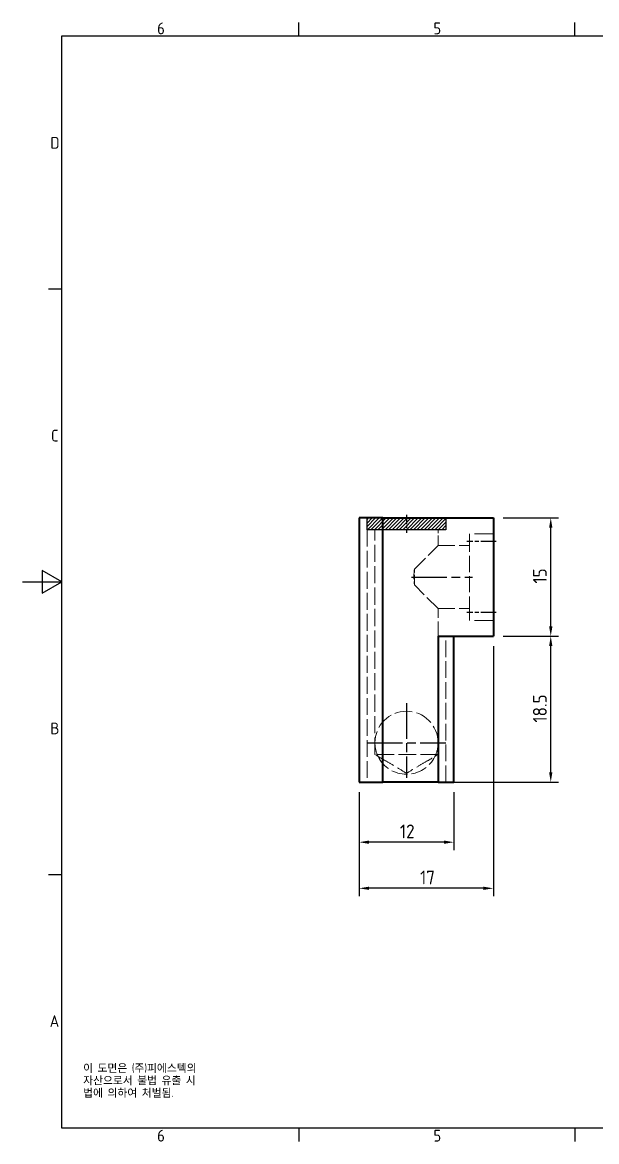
# Model space of a CAD drawing. Header units: millimetres. Extents: x 0 to 2375, y 0 to 3360.
# Drawn here: x 25 to 97.7, y 2272.6 to 2414.5 of the extents above; entities that cross this region are included whole.
import ezdxf

# ---------------------------------------------------------------- set-up
doc = ezdxf.new("R2010")
doc.units = ezdxf.units.MM
doc.linetypes.add('DPJC2254$0$CHAIN', pattern=[0.3543, 0.2362, -0.0295, 0.0591, -0.0295])
doc.linetypes.add('DPJC2254$0$DASHED', pattern=[0.2067, 0.1654, -0.0413])
for name, color, linetype, lineweight in [('DPJC2254$0$가려진 것(ISO)', 2, 'DPJC2254$0$DASHED', 18), ('DPJC2254$0$가시적인 것(ISO)', 3, 'Continuous', 40), ('DPJC2254$0$경계(ISO)', 7, 'Continuous', 25), ('DPJC2254$0$기호(ISO)', 5, 'Continuous', 25), ('DPJC2254$0$스케치 형상(ISO)', 3, 'Continuous', 25), ('DPJC2254$0$중심 표식(ISO)', 1, 'Continuous', 25), ('DPJC2254$0$중심선(ISO)', 1, 'Continuous', 25), ('DPJC2254$0$치수(ISO)', 2, 'Continuous', 25), ('DPJC2254$0$해치(ISO)', 7, 'Continuous', 18)]:
    doc.layers.add(name, color=color, linetype=linetype, lineweight=lineweight)
doc.styles.add('DPJC2254$0$문자 텍스트_PSTEK_POSCO', font='isocp.shx')
doc.styles.add('DPJC2254$0$치수 텍스트_PSTEK_POSCO', font='isocp.shx')
doc.dimstyles.new('DPJC2254$0$치수_PSTEK_POSCO', dxfattribs={"dimscale": 0.5, "dimtxt": 3.5, "dimasz": 2.5, "dimexe": 2, "dimexo": 2.5, "dimgap": 1, "dimtad": 1, "dimrnd": 1e-08, "dimdsep": 46, "dimtxsty": 'DPJC2254$0$치수 텍스트_PSTEK_POSCO', "dimcen": 0.09, "dimdle": 10, "dimclrd": 7, "dimclre": 7, "dimclrt": 2, "dimadec": 1, "dimazin": 2, "dimtfac": 1, "dimtmove": 0, "dimatfit": 3, "dimfxl": 0, "dimtolj": 1, "dimlwd": -1, "dimlwe": -1, "dimarcsym": 0})

# ---------------------------------------------------------------- blocks, each defined once
blk = doc.blocks.new('DPJC2254$0$경계 Default Border')
at = {"layer": 'DPJC2254$0$경계(ISO)'}
for p, q in [((70, 287), (70, 290.4)), ((140, 287), (140, 290.4)), ((10, 222.75), (6.6, 222.75)), ((10, 74.25), (6.6, 74.25)), ((70, 10), (70, 6.6)), ((140, 10), (140, 6.6))]:
    blk.add_line(p, q, dxfattribs=at)
at = {"layer": 'DPJC2254$0$경계(ISO)', "flags": 128}
for points in [[(10, 10), (10, 287), (410, 287), (410, 10), (10, 10)], [(0, 148.5), (10, 148.5), (5, 151.39), (5, 145.61), (10, 148.5)]]:
    blk.add_lwpolyline(points, dxfattribs=at)
at = {"layer": 'DPJC2254$0$경계(ISO)', "color": 2, "char_height": 3, "attachment_point": 7, "style": 'DPJC2254$0$문자 텍스트_PSTEK_POSCO'}
for s, insert in [('6', (34.14, 287.37)), ('5', (104.14, 287.37)), ('D', (7.08, 258.35)), ('C', (7.24, 184.1)), ('B', (7.08, 109.85)), ('A', (6.91, 35.62)), ('6', (34.14, 6.57)), ('5', (104.14, 6.57))]:
    blk.add_mtext(s, dxfattribs=dict(at, insert=insert))
blk = doc.blocks.new('*D68')
at = {"layer": 'Defpoints', "color": 0}
for p in [(59.66, 67.36), (42.66, 48.86), (42.66, 35.4)]:
    blk.add_point(p, dxfattribs=at)
at = {"layer": 'DPJC2254$0$치수(ISO)', "color": 7}
for p, q in [((59.66, 66.11), (59.66, 34.4)), ((42.66, 47.61), (42.66, 34.4)), ((58.41, 35.4), (43.91, 35.4))]:
    blk.add_line(p, q, dxfattribs=at)
for points in [[(43.91, 35.61), (43.91, 35.2), (42.66, 35.4)], [(58.41, 35.61), (58.41, 35.2), (59.66, 35.4)]]:
    blk.add_solid(points, dxfattribs=at)
at = {"layer": 'DPJC2254$0$치수(ISO)', "color": 2, "insert": (50.37, 36.78), "char_height": 1.75, "attachment_point": 4, "style": 'DPJC2254$0$치수 텍스트_PSTEK_POSCO'}
blk.add_mtext('\\A1;17', dxfattribs=at)
blk = doc.blocks.new('*D69')
at = {"layer": 'Defpoints', "color": 0}
for p in [(59.66, 67.36), (66.93, 67.36), (52.66, 48.86)]:
    blk.add_point(p, dxfattribs=at)
at = {"layer": 'DPJC2254$0$치수(ISO)', "color": 7}
for p, q in [((60.91, 67.36), (67.93, 67.36)), ((66.93, 50.11), (66.93, 66.11)), ((53.91, 48.86), (67.93, 48.86))]:
    blk.add_line(p, q, dxfattribs=at)
for points in [[(66.72, 66.11), (67.14, 66.11), (66.93, 67.36)], [(66.72, 50.11), (67.14, 50.11), (66.93, 48.86)]]:
    blk.add_solid(points, dxfattribs=at)
at = {"layer": 'DPJC2254$0$치수(ISO)', "color": 2, "insert": (65.55, 56.41), "char_height": 1.75, "attachment_point": 4, "rotation": 90, "style": 'DPJC2254$0$치수 텍스트_PSTEK_POSCO'}
blk.add_mtext('\\A1;18.5', dxfattribs=at)
blk = doc.blocks.new('*D70')
at = {"layer": 'Defpoints', "color": 0}
for p in [(59.66, 82.36), (66.93, 82.36), (59.66, 67.36)]:
    blk.add_point(p, dxfattribs=at)
at = {"layer": 'DPJC2254$0$치수(ISO)', "color": 7}
for p, q in [((60.91, 82.36), (67.93, 82.36)), ((66.93, 68.61), (66.93, 81.11)), ((60.91, 67.36), (67.93, 67.36))]:
    blk.add_line(p, q, dxfattribs=at)
for points in [[(66.72, 81.11), (67.14, 81.11), (66.93, 82.36)], [(66.72, 68.61), (67.14, 68.61), (66.93, 67.36)]]:
    blk.add_solid(points, dxfattribs=at)
at = {"layer": 'DPJC2254$0$치수(ISO)', "color": 2, "insert": (65.55, 74.04), "char_height": 1.75, "attachment_point": 4, "rotation": 90, "style": 'DPJC2254$0$치수 텍스트_PSTEK_POSCO'}
blk.add_mtext('\\A1;15', dxfattribs=at)
blk = doc.blocks.new('*D76')
at = {"layer": 'Defpoints', "color": 0}
for p in [(42.66, 48.86), (54.66, 48.86), (42.66, 41.25)]:
    blk.add_point(p, dxfattribs=at)
at = {"layer": 'DPJC2254$0$치수(ISO)', "color": 7}
for p, q in [((42.66, 47.61), (42.66, 40.25)), ((54.66, 47.61), (54.66, 40.25)), ((53.41, 41.25), (43.91, 41.25))]:
    blk.add_line(p, q, dxfattribs=at)
for points in [[(43.91, 41.46), (43.91, 41.04), (42.66, 41.25)], [(53.41, 41.46), (53.41, 41.04), (54.66, 41.25)]]:
    blk.add_solid(points, dxfattribs=at)
at = {"layer": 'DPJC2254$0$치수(ISO)', "color": 2, "insert": (47.82, 42.62), "char_height": 1.75, "attachment_point": 4, "style": 'DPJC2254$0$치수 텍스트_PSTEK_POSCO'}
blk.add_mtext('\\A1;12', dxfattribs=at)
blk = doc.blocks.new('DPJC2254')
at = {"layer": 'DPJC2254$0$해치(ISO)'}
h = blk.add_hatch(dxfattribs=at)
h.set_pattern_fill('ANSI31', color=51, scale=2.54, style=0)
h.set_pattern_definition([(45, (0, 0), (-0.2245064, 0.2245064), [])])
h.paths.add_polyline_path([(53.658, 80.862), (53.658, 82.362), (43.658, 82.362), (43.658, 80.862)])
at = {"layer": 'DPJC2254$0$가려진 것(ISO)', "ltscale": 5.71399}
for p, q in [((43.658, 82.362), (43.658, 80.862)), ((43.658, 80.862), (43.658, 82.362)), ((53.658, 82.362), (53.658, 80.862)), ((53.658, 80.862), (53.658, 82.362))]:
    blk.add_line(p, q, dxfattribs=at)
at = {"layer": 'DPJC2254$0$가려진 것(ISO)', "ltscale": 12.901145}
for p, q in [((43.658, 80.862), (43.658, 48.862)), ((52.658, 78.862), (56.658, 78.862)), ((52.658, 70.862), (56.658, 70.862))]:
    blk.add_line(p, q, dxfattribs=at)
at = {"layer": 'DPJC2254$0$가려진 것(ISO)', "ltscale": 12.665669}
blk.add_line((43.658, 80.862), (53.658, 80.862), dxfattribs=at)
blk.add_line((43.658, 80.862), (53.658, 80.862), dxfattribs=at)
at = {"layer": 'DPJC2254$0$가려진 것(ISO)', "ltscale": 13.131522}
blk.add_line((44.658, 52.362), (44.658, 80.862), dxfattribs=at)
at = {"layer": 'DPJC2254$0$가려진 것(ISO)', "ltscale": 7.618686}
blk.add_line((52.658, 78.862), (52.658, 80.862), dxfattribs=at)
at = {"layer": 'DPJC2254$0$가려진 것(ISO)', "ltscale": 5.983681}
for p, q in [((56.658, 80.362), (56.658, 79.362)), ((56.658, 70.362), (56.658, 69.362))]:
    blk.add_line(p, q, dxfattribs=at)
at = {"layer": 'DPJC2254$0$가려진 것(ISO)', "ltscale": 14.513788}
for p, q in [((59.658, 80.362), (56.658, 80.362)), ((59.658, 69.362), (56.658, 69.362))]:
    blk.add_line(p, q, dxfattribs=at)
at = {"layer": 'DPJC2254$0$가려진 것(ISO)', "ltscale": 12.033991}
for p, q in [((49.658, 75.862), (52.658, 78.862)), ((52.658, 70.862), (49.658, 73.862))]:
    blk.add_line(p, q, dxfattribs=at)
at = {"layer": 'DPJC2254$0$가려진 것(ISO)', "ltscale": 12.44039}
blk.add_line((56.658, 70.362), (56.658, 79.362), dxfattribs=at)
at = {"layer": 'DPJC2254$0$가려진 것(ISO)', "ltscale": 7.700367}
blk.add_line((49.658, 73.862), (49.658, 75.862), dxfattribs=at)
at = {"layer": 'DPJC2254$0$가려진 것(ISO)', "ltscale": 11.288502}
blk.add_line((52.658, 67.362), (52.658, 70.862), dxfattribs=at)
at = {"layer": 'DPJC2254$0$가려진 것(ISO)', "ltscale": 12.785956}
blk.add_line((53.658, 48.862), (53.658, 67.362), dxfattribs=at)
at = {"layer": 'DPJC2254$0$가려진 것(ISO)', "ltscale": 13.510047}
blk.add_line((52.658, 52.362), (44.658, 52.362), dxfattribs=at)
at = {"layer": 'DPJC2254$0$가려진 것(ISO)', "ltscale": 1.767827}
for p, q in [((45.056, 52.123), (44.658, 52.362)), ((52.26, 52.123), (52.658, 52.362))]:
    blk.add_line(p, q, dxfattribs=at)
at = {"layer": 'DPJC2254$0$가려진 것(ISO)', "ltscale": 13.441343}
blk.add_arc((48.658, 53.862), 4, 0, 180, dxfattribs=at)
at = {"layer": 'DPJC2254$0$가려진 것(ISO)', "ltscale": 10.392829}
for start, end in [(180, 202.02431), (337.97569, 0)]:
    blk.add_arc((48.658, 53.862), 4, start, end, dxfattribs=at)
at = {"layer": 'DPJC2254$0$가려진 것(ISO)', "ltscale": 12.396467}
blk.add_arc((48.658, 53.862), 4, 205.76982, 334.23018, dxfattribs=at)
at = {"layer": 'DPJC2254$0$가려진 것(ISO)', "ltscale": 7.642191}
blk.add_open_spline([(49.658, 75.862), (49.613, 75.522), (49.591, 75.187), (49.591, 74.862), (49.591, 74.537), (49.613, 74.201), (49.658, 73.862)], degree=3, knots=[-0.09753832, -0.09753832, -0.09753832, -0.09753832, 0, 0, 0, 0.09753833, 0.09753833, 0.09753833, 0.09753833], dxfattribs=at)
at = {"layer": 'DPJC2254$0$가려진 것(ISO)', "ltscale": 5.822879}
for points in [[(44.95, 52.362), (45.008, 52.217), (45.037, 52.161), (45.056, 52.123)], [(52.26, 52.123), (52.279, 52.161), (52.307, 52.217), (52.366, 52.362)]]:
    blk.add_open_spline(points, degree=3, dxfattribs=at)
at = {"layer": 'DPJC2254$0$가려진 것(ISO)', "ltscale": 13.730985}
blk.add_open_spline([(45.056, 52.123), (45.349, 51.946), (45.647, 51.771), (46.33, 51.373), (46.721, 51.148), (47.527, 50.675), (47.941, 50.424), (48.418, 50.131), (48.466, 50.101), (48.538, 50.059), (48.561, 50.046), (48.607, 50.023), (48.63, 50.013), (48.685, 50.013), (48.708, 50.023), (48.754, 50.046), (48.778, 50.059), (48.849, 50.101), (48.898, 50.131), (49.375, 50.424), (49.788, 50.675), (50.595, 51.148), (50.986, 51.373), (51.669, 51.771), (51.966, 51.946), (52.26, 52.123)], degree=3, knots=[2.07943541, 2.07943541, 2.07943541, 2.07943541, 2.20560837, 2.20560837, 2.36315183, 2.36315183, 2.52069528, 2.52069528, 2.53733315, 2.53733315, 2.54565208, 2.54565208, 2.55397101, 2.55397101, 2.56228994, 2.56228994, 2.57060887, 2.57060887, 2.58724673, 2.58724673, 2.74479019, 2.74479019, 2.90233364, 2.90233364, 3.02850661, 3.02850661, 3.02850661, 3.02850661], dxfattribs=at)
at = {"layer": 'DPJC2254$0$가시적인 것(ISO)'}
for p, q in [((42.658, 82.362), (42.658, 48.862)), ((45.658, 82.362), (42.658, 82.362)), ((45.658, 48.862), (45.658, 82.362)), ((45.658, 82.362), (59.658, 82.362)), ((59.658, 82.362), (59.658, 67.362)), ((52.658, 67.362), (52.658, 48.862)), ((52.658, 67.362), (59.658, 67.362)), ((54.658, 48.862), (54.658, 67.362)), ((42.658, 48.862), (45.658, 48.862)), ((52.658, 48.862), (45.658, 48.862)), ((52.658, 48.862), (54.658, 48.862))]:
    blk.add_line(p, q, dxfattribs=at)
at = {"layer": 'DPJC2254$0$스케치 형상(ISO)'}
for p, q in [((43.658, 80.862), (43.658, 82.362)), ((43.658, 82.362), (53.658, 82.362)), ((53.658, 82.362), (53.658, 80.862)), ((53.658, 80.862), (43.658, 80.862))]:
    blk.add_line(p, q, dxfattribs=at)
at = {"layer": 'DPJC2254$0$중심 표식(ISO)', "linetype": 'DPJC2254$0$CHAIN', "ltscale": 19.051651}
for p, q in [((48.658, 58.862), (48.658, 49.401)), ((43.658, 53.862), (53.658, 53.862))]:
    blk.add_line(p, q, dxfattribs=at)
at = {"layer": 'DPJC2254$0$중심선(ISO)', "linetype": 'DPJC2254$0$CHAIN', "ltscale": 5.000333}
blk.add_line((48.658, 82.737), (48.658, 80.487), dxfattribs=at)
at = {"layer": 'DPJC2254$0$중심선(ISO)', "linetype": 'DPJC2254$0$CHAIN', "ltscale": 8.333956}
for p, q in [((60.033, 79.362), (56.283, 79.362)), ((60.033, 70.362), (56.283, 70.362))]:
    blk.add_line(p, q, dxfattribs=at)
at = {"layer": 'DPJC2254$0$중심선(ISO)', "linetype": 'DPJC2254$0$CHAIN', "ltscale": 19.051651}
blk.add_line((49.283, 74.862), (57.033, 74.862), dxfattribs=at)
at = {"xscale": 0.5, "yscale": 0.5, "zscale": 0.5}
blk.add_blockref('DPJC2254$0$경계 Default Border', (0, 0), dxfattribs=at)
at = {"layer": 'DPJC2254$0$기호(ISO)', "color": 7, "insert": (7.697, 13.114), "char_height": 1, "width": 25.62007, "attachment_point": 1, "line_spacing_factor": 0.944221, "style": 'DPJC2254$0$문자 텍스트_PSTEK_POSCO'}
blk.add_mtext('{이 도면은 (주)피에스텍의\\P자산으로서 불법 유출 시 \\P법에 의하여 처벌됨.}', dxfattribs=at)
at = {"layer": 'DPJC2254$0$치수(ISO)', "color": 7}
for base, p1, p2, angle, picture, middle in [((66.929, 82.362), (59.658, 67.362), (59.658, 82.362), 270, '*D70', (66.929, 74.862)), ((42.658, 35.404), (59.658, 67.362), (42.658, 48.862), 180, '*D68', (51.158, 35.404)), ((66.929, 67.362), (52.658, 48.862), (59.658, 67.362), 90, '*D69', (66.929, 58.112))]:
    dim = blk.add_linear_dim(base=base, p1=p1, p2=p2, angle=angle, dimstyle='DPJC2254$0$치수_PSTEK_POSCO', override={"dimdec": 2, "dimtp": 0, "dimtm": 0, "dimtdec": 2, "dimtofl": 0, "dimatfit": 1}, dxfattribs=at)
    dim.commit()
    dim.dimension.update_dxf_attribs({"geometry": picture, "text_midpoint": middle, "dimtype": 128})
dim = blk.add_linear_dim(base=(42.658, 41.248), p1=(54.658, 48.862), p2=(42.658, 48.862), dimstyle='DPJC2254$0$치수_PSTEK_POSCO', override={"dimdec": 2, "dimtp": 0, "dimtm": 0, "dimtdec": 2, "dimtofl": 0, "dimatfit": 1}, dxfattribs=at)
dim.commit()
dim.dimension.update_dxf_attribs({"geometry": '*D76', "text_midpoint": (48.658, 41.248), "dimtype": 128})

msp = doc.modelspace()

# ---------------------------------------------------------------- block references
msp.add_blockref('DPJC2254', (25, 2269.27))

doc.saveas('drawing.dxf')
